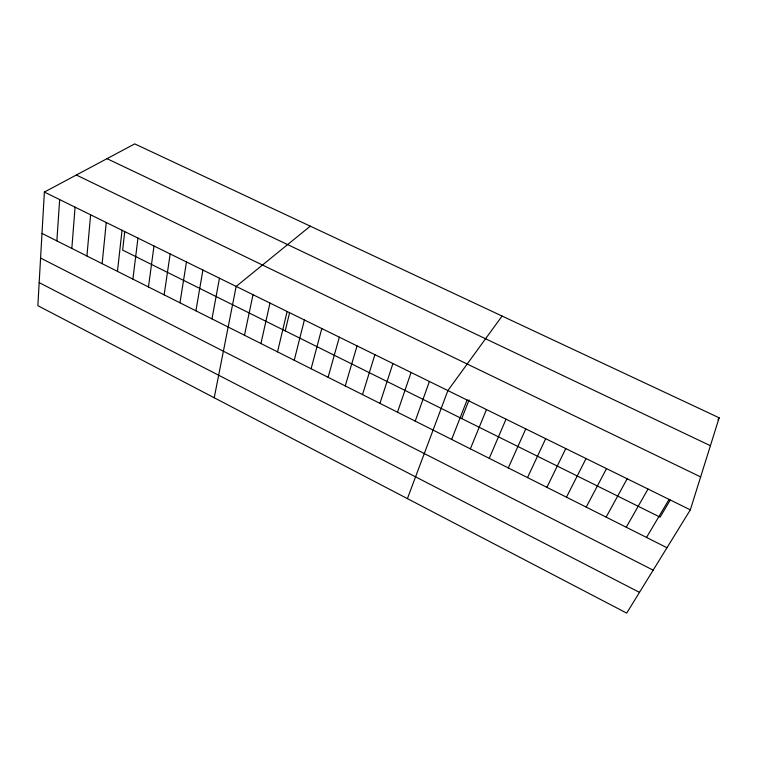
<?xml version="1.0" encoding="UTF-8"?>
<svg xmlns="http://www.w3.org/2000/svg" width="757" height="757" viewBox="0 0 757 757"><rect width="100%" height="100%" fill="white"/><g stroke="black" fill="none" stroke-linecap="round" stroke-linejoin="round"><path stroke-width="1.14" d="M44.37 192.06L37.85 305.677L626.701 613.113L690.318 509.849L719.15 417.788L134.727 143.887L44.37 192.06L690.318 509.849M56.86 240.887L59.661 199.583M71.83 248.419L75.075 207.163M86.923 256.008L90.613 214.808M102.129 263.654L106.264 222.511M117.458 271.356L122.047 230.27M124.735 231.708L122.643 250.103L660.095 517.163L670.238 500.084M132.901 279.125L137.963 238.095M148.467 286.96L153.993 245.987M164.155 294.842L170.164 253.945M179.967 302.8L186.468 261.96M195.902 310.815L202.895 270.05M211.969 318.896L219.464 278.197M214.222 397.756L236.165 286.411L310.285 226.163M244.483 335.247L253.008 294.7M260.938 343.517L269.984 303.055M277.526 351.863L287.111 311.477M285.228 330.894L289.553 312.792M294.246 360.275L304.38 319.974M311.108 368.754L321.791 328.538M328.103 377.298L339.344 337.177M345.239 385.919L357.049 345.883M362.518 394.605L374.904 354.673M379.938 403.367L392.921 363.53M397.501 412.205L411.079 372.463M415.215 421.11L429.408 381.481M407.408 498.626L447.879 390.574L502.08 316.057M451.645 439.429L467.088 400.018M461.723 418.593L469.094 399.876M470.362 448.844L486.467 409.556M489.249 458.345L506.026 419.179M508.307 467.93L525.765 428.888M527.525 477.591L545.674 438.682M546.914 487.347L565.772 448.57M566.482 497.188L586.05 458.543M586.221 507.114L606.518 468.611M606.139 517.126L627.174 478.784M626.238 527.241L648.03 489.041M646.516 537.442L669.074 499.393M717.958 419.794L719.15 417.788M106.992 158.667L710.407 445.712M76.353 175.009L700.632 476.91M41.995 233.411L666.983 547.727M40.585 258.071L653.168 570.163M39.175 282.626L639.485 592.371"/></g></svg>
